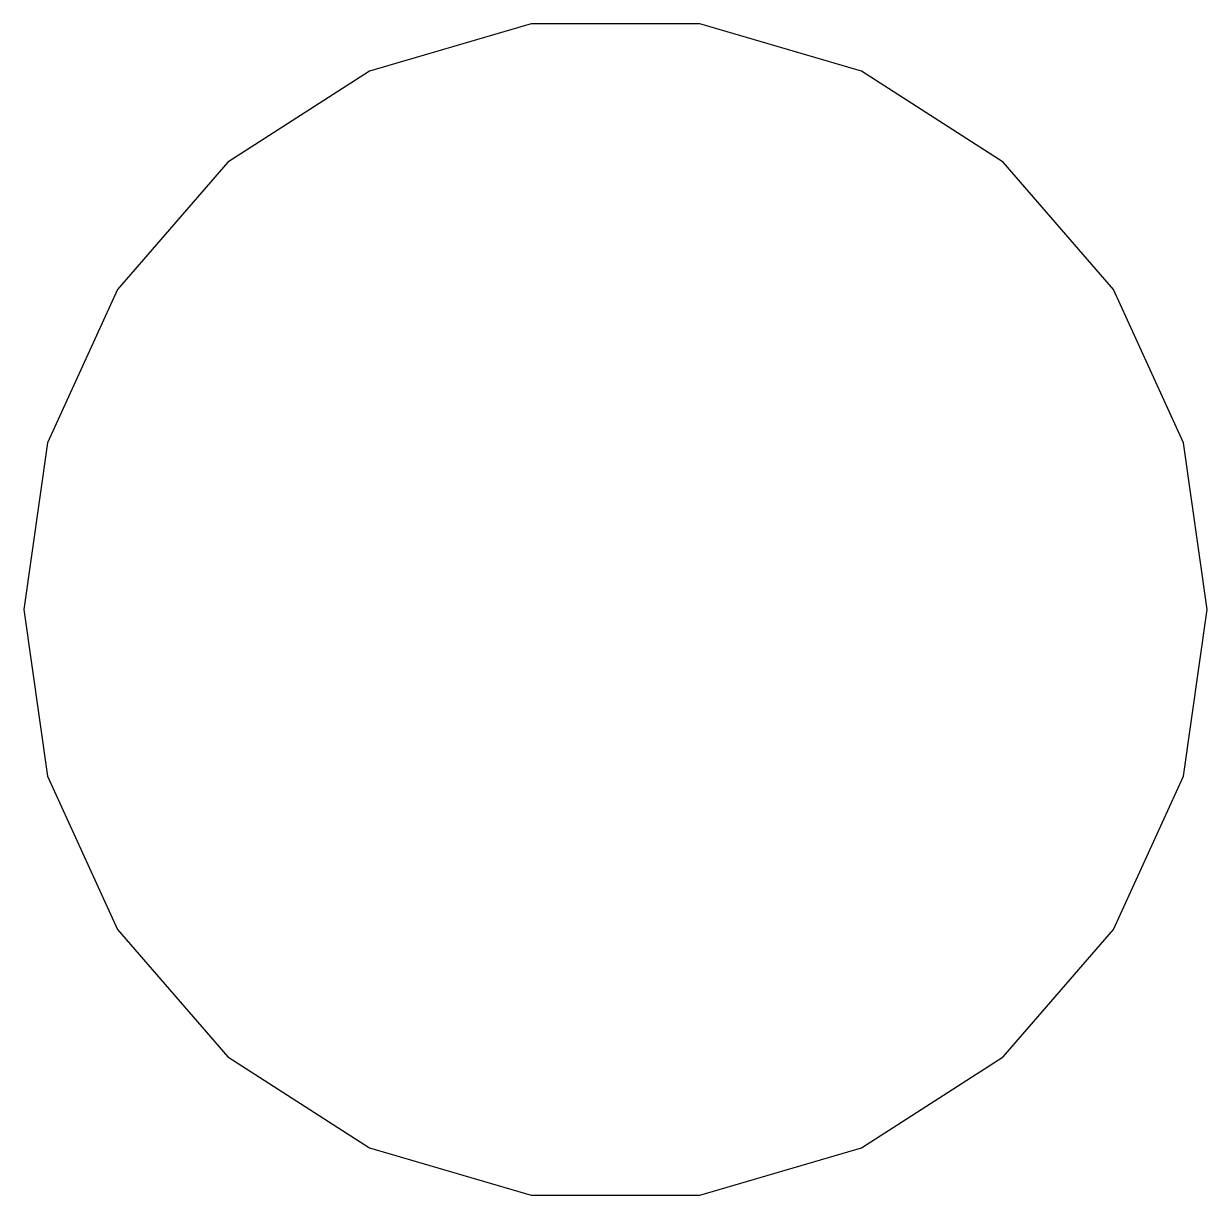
# Model space of a CAD drawing. Header units: millimetres. Extents: x -244126 to 368105, y -173968 to 259060.
# Drawn here: x -53138.6 to -52778.6, y 179083.6 to 179439.9 of the extents above; entities that cross this region are included whole.
import ezdxf

# ---------------------------------------------------------------- set-up
doc = ezdxf.new("R2010")
doc.units = ezdxf.units.MM
doc.header["$MEASUREMENT"] = 0

msp = doc.modelspace()

# ---------------------------------------------------------------- linework, layer by layer
at = {"color": 3}
msp.add_lwpolyline([(-52984.22301, 179439.93966), (-53033.38104, 179425.50556), (-53076.48127, 179397.80672), (-53110.03198, 179359.08715), (-53131.31508, 179312.48366), (-53138.60634, 179261.7718), (-53131.31508, 179211.05994), (-53110.03198, 179164.45645), (-53076.48127, 179125.73688), (-53033.38104, 179098.03804), (-52984.22301, 179083.60394), (-52932.98967, 179083.60394), (-52883.83164, 179098.03804), (-52840.73141, 179125.73688), (-52807.1807, 179164.45645), (-52785.8976, 179211.05994), (-52778.60634, 179261.7718), (-52785.8976, 179312.48366), (-52807.1807, 179359.08715), (-52840.73141, 179397.80672), (-52883.83164, 179425.50556), (-52932.98967, 179439.93966)], close=True, dxfattribs=at)
msp.add_lwpolyline([(-52984.22301, 179439.93966), (-53033.38104, 179425.50556), (-53076.48127, 179397.80672), (-53110.03198, 179359.08715), (-53131.31508, 179312.48366), (-53138.60634, 179261.7718), (-53131.31508, 179211.05994), (-53110.03198, 179164.45645), (-53076.48127, 179125.73688), (-53033.38104, 179098.03804), (-52984.22301, 179083.60394), (-52932.98967, 179083.60394), (-52883.83164, 179098.03804), (-52840.73141, 179125.73688), (-52807.1807, 179164.45645), (-52785.8976, 179211.05994), (-52778.60634, 179261.7718), (-52785.8976, 179312.48366), (-52807.1807, 179359.08715), (-52840.73141, 179397.80672), (-52883.83164, 179425.50556), (-52932.98967, 179439.93966)], close=True, dxfattribs=at)
msp.add_lwpolyline([(-52984.22301, 179439.93966), (-53033.38104, 179425.50556), (-53076.48127, 179397.80672), (-53110.03198, 179359.08715), (-53131.31508, 179312.48366), (-53138.60634, 179261.7718), (-53131.31508, 179211.05994), (-53110.03198, 179164.45645), (-53076.48127, 179125.73688), (-53033.38104, 179098.03804), (-52984.22301, 179083.60394), (-52932.98967, 179083.60394), (-52883.83164, 179098.03804), (-52840.73141, 179125.73688), (-52807.1807, 179164.45645), (-52785.8976, 179211.05994), (-52778.60634, 179261.7718), (-52785.8976, 179312.48366), (-52807.1807, 179359.08715), (-52840.73141, 179397.80672), (-52883.83164, 179425.50556), (-52932.98967, 179439.93966)], close=True, dxfattribs=at)
msp.add_lwpolyline([(-52984.22301, 179439.93966), (-53033.38104, 179425.50556), (-53076.48127, 179397.80672), (-53110.03198, 179359.08715), (-53131.31508, 179312.48366), (-53138.60634, 179261.7718), (-53131.31508, 179211.05994), (-53110.03198, 179164.45645), (-53076.48127, 179125.73688), (-53033.38104, 179098.03804), (-52984.22301, 179083.60394), (-52932.98967, 179083.60394), (-52883.83164, 179098.03804), (-52840.73141, 179125.73688), (-52807.1807, 179164.45645), (-52785.8976, 179211.05994), (-52778.60634, 179261.7718), (-52785.8976, 179312.48366), (-52807.1807, 179359.08715), (-52840.73141, 179397.80672), (-52883.83164, 179425.50556), (-52932.98967, 179439.93966)], close=True, dxfattribs=at)
msp.add_lwpolyline([(-52984.22301, 179439.93966), (-53033.38104, 179425.50556), (-53076.48127, 179397.80672), (-53110.03198, 179359.08715), (-53131.31508, 179312.48366), (-53138.60634, 179261.7718), (-53131.31508, 179211.05994), (-53110.03198, 179164.45645), (-53076.48127, 179125.73688), (-53033.38104, 179098.03804), (-52984.22301, 179083.60394), (-52932.98967, 179083.60394), (-52883.83164, 179098.03804), (-52840.73141, 179125.73688), (-52807.1807, 179164.45645), (-52785.8976, 179211.05994), (-52778.60634, 179261.7718), (-52785.8976, 179312.48366), (-52807.1807, 179359.08715), (-52840.73141, 179397.80672), (-52883.83164, 179425.50556), (-52932.98967, 179439.93966)], close=True, dxfattribs=at)

doc.saveas('drawing.dxf')
